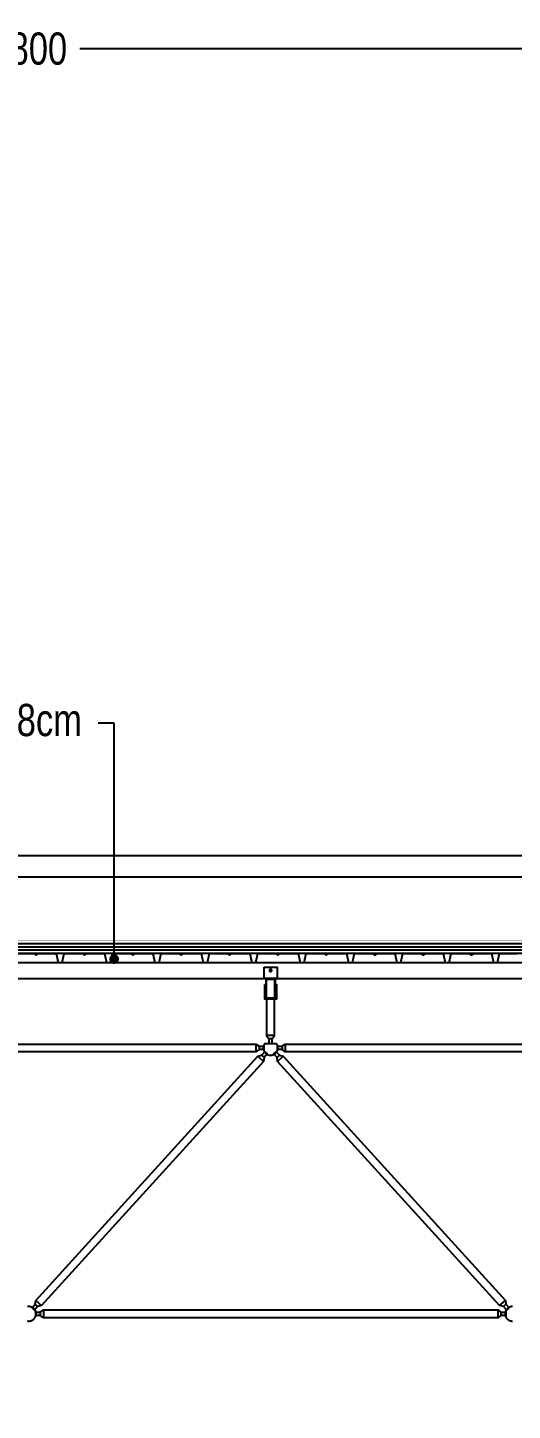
# Model space of a CAD drawing. Header units: centimetres. Extents: x 77182 to 116086, y 20619 to 33555.
# Drawn here: x 107564 to 107865, y 22503 to 23362 of the extents above; entities that cross this region are included whole.
import ezdxf
from ezdxf import colors
from ezdxf.entities.mleader import LeaderData, LeaderLine
from ezdxf.math import Vec2, Vec3

# ---------------------------------------------------------------- set-up
doc = ezdxf.new("R2010")
doc.units = ezdxf.units.CM
doc.header["$LTSCALE"] = 100
for name, color, linetype in [('A-ANNO-DIMS', 187, 'Continuous'), ('A-ELEV-02', 253, 'Continuous'), ('A-ELEV-04', 250, 'Continuous'), ('A-WALL-INSL', 249, 'Continuous'), ('A-WALL-SNWPNL', 200, 'Continuous'), ('S-STEL', 3, 'Continuous')]:
    doc.layers.add(name, color=color, linetype=linetype)
doc.styles.add('Fields_100', font='act_simplex.shx', dxfattribs={"width": 0.8, "height": 20})
doc.linetypes.add('BATTING', pattern='A,0.00254,-2.54,[134,ltypeshp.shx,S=2.54,R=0,X=-2.54,Y=0],-5.08,[134,ltypeshp.shx,S=2.54,R=180,X=2.54,Y=0],-2.54', length=10.16254)
doc.dimstyles.new('FIELDS_100', dxfattribs={"dimscale": 0, "dimtxt": 20, "dimasz": 5, "dimexe": 5, "dimexo": 5, "dimgap": 5, "dimtad": 0, "dimdec": 0, "dimzin": 0, "dimdsep": 46, "dimtxsty": 'Fields_100', "dimblk": 'DOT', "dimcen": 0.09, "dimclrt": 50, "dimadec": 0, "dimazin": 0, "dimtfac": 1, "dimtdec": 0, "dimtix": 1, "dimtofl": 0, "dimtmove": 1, "dimatfit": 3, "dimfxl": 5, "dimfxlon": 1, "dimtolj": 1, "dimtzin": 0, "dimarcsym": 0})

# ---------------------------------------------------------------- blocks, each defined once
blk = doc.blocks.new('_Dot')
at = {"color": 0, "linetype": 'ByBlock', "lineweight": -2}
blk.add_line((-0.5, 0), (-1, 0), dxfattribs=at)
at = {"color": 0, "linetype": 'ByBlock', "const_width": 0.5}
blk.add_lwpolyline([(-0.25, 0, 1), (0.25, 0, 1)], format="xyb", close=True, dxfattribs=at)
blk = doc.blocks.new('*D19')
at = {"layer": 'A-ANNO-DIMS', "color": 0, "lineweight": -2, "transparency": 16777216}
for p, q in [((106664.7, 23343.48), (106664.7, 23353.48)), ((108464.7, 23343.48), (108464.7, 23353.48)), ((106669.7, 23348.48), (107533.03, 23348.48)), ((108459.7, 23348.48), (107596.36, 23348.48))]:
    blk.add_line(p, q, dxfattribs=at)
at = {"layer": 'DEFPOINTS', "color": 0, "transparency": 16777216}
for p in [(108464.7, 23348.48), (106664.7, 22503.48), (108464.7, 22503.48)]:
    blk.add_point(p, dxfattribs=at)
at = {"layer": 'A-ANNO-DIMS', "color": 0, "lineweight": -2, "transparency": 16777216, "xscale": 5, "yscale": 5, "zscale": 5, "rotation": 180}
blk.add_blockref('_Dot', (106664.7, 23348.48), dxfattribs=at)
at = {"layer": 'A-ANNO-DIMS', "color": 0, "lineweight": -2, "transparency": 16777216, "xscale": 5, "yscale": 5, "zscale": 5}
blk.add_blockref('_Dot', (108464.7, 23348.48), dxfattribs=at)
at = {"layer": 'A-ANNO-DIMS', "color": 50, "transparency": 16777216, "insert": (107564.7, 23348.48), "char_height": 20, "attachment_point": 5, "style": 'Fields_100'}
blk.add_mtext('\\A1;1800', dxfattribs=at)

msp = doc.modelspace()

# ---------------------------------------------------------------- linework, layer by layer
at = {"layer": 'A-ELEV-02'}
for points in [[(103019.7, 22781.49), (112087.2, 22781.49)], [(103019.7, 22771.49), (112087.2, 22771.49)], [(107718.7, 22771.49), (107710.7, 22771.49)], [(107711.1, 22765.89), (107711.6, 22765.89)], [(107711.1, 22764.49), (107711.6, 22764.49)], [(107712.28, 22758.69), (107712.28, 22736.09), (107713.7, 22734.09), (107713.7, 22731.09)], [(107715.7, 22731.09), (107715.7, 22734.09), (107717.11, 22736.09), (107717.11, 22758.69)], [(107717.8, 22765.89), (107718.3, 22765.89)], [(107717.8, 22764.49), (107718.3, 22764.49)], [(107717.11, 22736.09), (107712.28, 22736.09)], [(107715.7, 22734.09), (107713.7, 22734.09)], [(107418.8, 22729.39), (107421.8, 22729.39), (107423.8, 22730.8), (107705.6, 22730.8), (107707.6, 22729.39), (107710.6, 22729.39)], [(107710.6, 22727.39), (107707.6, 22727.39), (107705.6, 22725.97), (107423.8, 22725.97), (107421.8, 22727.39), (107418.8, 22727.39)], [(107705.6, 22730.8), (107705.6, 22725.97)], [(107706.79, 22723.28), (107710.36, 22720.03)], [(107707.6, 22729.39), (107707.6, 22727.39)], [(107709.18, 22723.81), (107710.66, 22722.46)], [(107711.1, 22731.09), (107711.01, 22730.97), (107710.93, 22730.84), (107710.85, 22730.71), (107710.77, 22730.58), (107710.7, 22730.45), (107710.63, 22730.31), (107710.56, 22730.17), (107710.51, 22730.02), (107710.45, 22729.88), (107710.43, 22729.8), (107710.4, 22729.73), (107710.38, 22729.65), (107710.36, 22729.57), (107710.34, 22729.5), (107710.32, 22729.42), (107710.3, 22729.34), (107710.28, 22729.26), (107710.27, 22729.19), (107710.26, 22729.11), (107710.24, 22729.03), (107710.23, 22728.95), (107710.22, 22728.87), (107710.22, 22728.79), (107710.21, 22728.71), (107710.2, 22728.63), (107710.2, 22728.55), (107710.2, 22728.47), (107710.2, 22728.39), (107710.2, 22728.31), (107710.2, 22728.23), (107710.2, 22728.15), (107710.21, 22728.07), (107710.21, 22727.99), (107710.22, 22727.92), (107710.23, 22727.84), (107710.24, 22727.76), (107710.25, 22727.68), (107710.28, 22727.53), (107710.31, 22727.37), (107710.35, 22727.22), (107710.39, 22727.07), (107710.44, 22726.93), (107710.49, 22726.79), (107710.55, 22726.65), (107710.61, 22726.51), (107710.67, 22726.37), (107710.74, 22726.24), (107710.81, 22726.11), (107710.89, 22725.98), (107710.98, 22725.86), (107711.07, 22725.73), (107711.16, 22725.61), (107711.26, 22725.49), (107711.36, 22725.37), (107711.47, 22725.25), (107711.52, 22725.2), (107711.58, 22725.14), (107711.64, 22725.09), (107711.69, 22725.04), (107711.75, 22724.98), (107711.81, 22724.93), (107711.88, 22724.88), (107711.94, 22724.83), (107712, 22724.78), (107712.07, 22724.74), (107712.13, 22724.69), (107712.2, 22724.65), (107712.26, 22724.6), (107712.33, 22724.56), (107712.4, 22724.52), (107712.47, 22724.48), (107712.54, 22724.44), (107712.61, 22724.4), (107712.68, 22724.36), (107712.75, 22724.33), (107712.82, 22724.3), (107712.9, 22724.26), (107712.97, 22724.23), (107713.04, 22724.2), (107713.12, 22724.17), (107713.19, 22724.15), (107713.27, 22724.12), (107713.34, 22724.1), (107713.49, 22724.05), (107713.64, 22724.01), (107713.79, 22723.98), (107713.95, 22723.95), (107714.1, 22723.93), (107714.25, 22723.91), (107714.4, 22723.9), (107714.55, 22723.89), (107714.7, 22723.89), (107714.85, 22723.89), (107715, 22723.9), (107715.15, 22723.91), (107715.3, 22723.93), (107715.45, 22723.95), (107715.6, 22723.98), (107715.75, 22724.01), (107715.9, 22724.05), (107716.05, 22724.1), (107716.13, 22724.12), (107716.2, 22724.15), (107716.28, 22724.17), (107716.35, 22724.2), (107716.43, 22724.23), (107716.5, 22724.26), (107716.57, 22724.3), (107716.64, 22724.33), (107716.71, 22724.36), (107716.79, 22724.4), (107716.86, 22724.44), (107716.93, 22724.48), (107716.99, 22724.52), (107717.06, 22724.56), (107717.13, 22724.6), (107717.2, 22724.65), (107717.26, 22724.69), (107717.33, 22724.74), (107717.39, 22724.78), (107717.46, 22724.83), (107717.52, 22724.88), (107717.58, 22724.93), (107717.64, 22724.98), (107717.7, 22725.04), (107717.76, 22725.09), (107717.82, 22725.14), (107717.87, 22725.2), (107717.93, 22725.25), (107718.04, 22725.37), (107718.14, 22725.49), (107718.24, 22725.61), (107718.33, 22725.73), (107718.42, 22725.86), (107718.5, 22725.98), (107718.58, 22726.11), (107718.65, 22726.24), (107718.72, 22726.37), (107718.79, 22726.51), (107718.85, 22726.65), (107718.9, 22726.79), (107718.95, 22726.93), (107719, 22727.07), (107719.04, 22727.22), (107719.08, 22727.37), (107719.11, 22727.53), (107719.14, 22727.68), (107719.15, 22727.76), (107719.16, 22727.84), (107719.17, 22727.92), (107719.18, 22727.99), (107719.19, 22728.07), (107719.19, 22728.15), (107719.19, 22728.23), (107719.2, 22728.31), (107719.2, 22728.39), (107719.2, 22728.47), (107719.19, 22728.55), (107719.19, 22728.63), (107719.19, 22728.71), (107719.18, 22728.79), (107719.17, 22728.87), (107719.16, 22728.95), (107719.15, 22729.03), (107719.14, 22729.11), (107719.13, 22729.19), (107719.11, 22729.26), (107719.09, 22729.34), (107719.08, 22729.42), (107719.06, 22729.5), (107719.04, 22729.57), (107719.02, 22729.65), (107718.99, 22729.73), (107718.97, 22729.8), (107718.94, 22729.88), (107718.89, 22730.02), (107718.83, 22730.17), (107718.77, 22730.31), (107718.7, 22730.45), (107718.63, 22730.58), (107718.55, 22730.71), (107718.47, 22730.84), (107718.38, 22730.97), (107718.3, 22731.09)], [(107710.57, 22726.6), (107713.31, 22724.11)], [(107710.6, 22730.24), (107710.6, 22726.53)], [(107711.1, 22731.09), (107718.3, 22731.09)], [(107716.08, 22724.11), (107718.83, 22726.6)], [(107718.73, 22722.46), (107720.21, 22723.81)], [(107718.8, 22729.39), (107721.8, 22729.39), (107723.8, 22730.8), (108005.6, 22730.8), (108007.6, 22729.39), (108010.6, 22729.39)], [(107718.8, 22730.24), (107718.8, 22726.53)], [(108010.6, 22727.39), (108007.6, 22727.39), (108005.6, 22725.97), (107723.8, 22725.97), (107721.8, 22727.39), (107718.8, 22727.39)], [(107719.03, 22720.03), (107722.61, 22723.28)], [(107721.8, 22729.39), (107721.8, 22727.39)], [(107723.8, 22730.8), (107723.8, 22725.97)], [(107568.73, 22569.31), (107570.21, 22567.97)], [(107569.03, 22571.74), (107572.61, 22568.5)], [(107856.79, 22568.5), (107860.36, 22571.74)], [(107859.18, 22567.97), (107860.66, 22569.31)], [(107563.98, 22558.94), (107564.09, 22558.93), (107564.19, 22558.92), (107564.29, 22558.9), (107564.4, 22558.9), (107564.5, 22558.89), (107564.6, 22558.89), (107564.7, 22558.89), (107564.8, 22558.89), (107564.9, 22558.89), (107565, 22558.9), (107565.1, 22558.9), (107565.2, 22558.92), (107565.31, 22558.93), (107565.41, 22558.94), (107565.52, 22558.96), (107565.62, 22558.98), (107565.73, 22559.01), (107565.83, 22559.03), (107565.94, 22559.06), (107566.04, 22559.09), (107566.15, 22559.13), (107566.25, 22559.16), (107566.35, 22559.2), (107566.46, 22559.25), (107566.56, 22559.29), (107566.66, 22559.34), (107566.76, 22559.39), (107566.86, 22559.44), (107566.96, 22559.5), (107567.06, 22559.56), (107567.16, 22559.62), (107567.26, 22559.68), (107567.35, 22559.75), (107567.44, 22559.82), (107567.53, 22559.89), (107567.62, 22559.97), (107567.71, 22560.04), (107567.8, 22560.12), (107567.88, 22560.2), (107567.96, 22560.29), (107568.04, 22560.37), (107568.12, 22560.46), (107568.19, 22560.55), (107568.26, 22560.64), (107568.33, 22560.73), (107568.4, 22560.83), (107568.46, 22560.92), (107568.53, 22561.02), (107568.58, 22561.12), (107568.64, 22561.22), (107568.69, 22561.32), (107568.75, 22561.42), (107568.79, 22561.52), (107568.84, 22561.63), (107568.88, 22561.73), (107568.92, 22561.83), (107568.96, 22561.94), (107568.99, 22562.04), (107569.02, 22562.15), (107569.05, 22562.25), (107569.08, 22562.36), (107569.1, 22562.46), (107569.12, 22562.57), (107569.14, 22562.67), (107569.16, 22562.78), (107569.17, 22562.88), (107569.18, 22562.98), (107569.19, 22563.08), (107569.19, 22563.19), (107569.2, 22563.29), (107569.2, 22563.39), (107569.2, 22563.49), (107569.19, 22563.59), (107569.19, 22563.69), (107569.18, 22563.79), (107569.17, 22563.89), (107569.16, 22564), (107569.14, 22564.1), (107569.12, 22564.21), (107569.1, 22564.31), (107569.08, 22564.41), (107569.05, 22564.52), (107569.02, 22564.62), (107568.99, 22564.73), (107568.96, 22564.83), (107568.92, 22564.94), (107568.88, 22565.04), (107568.84, 22565.15), (107568.79, 22565.25), (107568.75, 22565.35), (107568.69, 22565.45), (107568.64, 22565.55), (107568.58, 22565.65), (107568.53, 22565.75), (107568.46, 22565.85), (107568.4, 22565.94), (107568.33, 22566.04), (107568.26, 22566.13), (107568.19, 22566.22), (107568.12, 22566.31), (107568.04, 22566.4), (107567.96, 22566.49), (107567.88, 22566.57), (107567.8, 22566.65), (107567.71, 22566.73), (107567.62, 22566.81), (107567.53, 22566.88), (107567.44, 22566.95), (107567.35, 22567.02), (107567.26, 22567.09), (107567.16, 22567.15), (107567.06, 22567.21), (107566.96, 22567.27), (107566.86, 22567.33), (107566.76, 22567.38), (107566.66, 22567.43), (107566.56, 22567.48), (107566.46, 22567.53), (107566.35, 22567.57), (107566.25, 22567.61), (107566.15, 22567.65), (107566.04, 22567.68), (107565.94, 22567.71), (107565.83, 22567.74), (107565.73, 22567.77), (107565.62, 22567.79), (107565.52, 22567.81), (107565.41, 22567.83), (107565.31, 22567.84), (107565.2, 22567.86), (107565.1, 22567.87), (107565, 22567.88), (107564.9, 22567.88), (107564.8, 22567.89), (107564.7, 22567.89), (107564.6, 22567.89), (107564.5, 22567.88), (107564.4, 22567.88), (107564.29, 22567.87), (107564.19, 22567.86), (107564.09, 22567.84), (107563.98, 22567.83)], [(107566.08, 22567.67), (107568.83, 22565.17)], [(107568.8, 22564.39), (107571.8, 22564.39), (107573.8, 22565.8), (107855.6, 22565.8), (107857.6, 22564.39), (107860.6, 22564.39)], [(107568.8, 22565.24), (107568.8, 22561.53)], [(107860.6, 22562.39), (107857.6, 22562.39), (107855.6, 22560.97), (107573.8, 22560.97), (107571.8, 22562.39), (107568.8, 22562.39)], [(107571.8, 22564.39), (107571.8, 22562.39)], [(107573.8, 22565.8), (107573.8, 22560.97)], [(107855.6, 22565.8), (107855.6, 22560.97)], [(107857.6, 22564.39), (107857.6, 22562.39)], [(107864.8, 22567.89), (107864.7, 22567.89), (107864.6, 22567.89), (107864.5, 22567.88), (107864.4, 22567.88), (107864.29, 22567.87), (107864.19, 22567.86), (107864.09, 22567.84), (107863.98, 22567.83), (107863.88, 22567.81), (107863.77, 22567.79), (107863.67, 22567.77), (107863.56, 22567.74), (107863.46, 22567.71), (107863.35, 22567.68), (107863.25, 22567.65), (107863.15, 22567.61), (107863.04, 22567.57), (107862.94, 22567.53), (107862.83, 22567.48), (107862.73, 22567.43), (107862.63, 22567.38), (107862.53, 22567.33), (107862.43, 22567.27), (107862.33, 22567.21), (107862.24, 22567.15), (107862.14, 22567.09), (107862.04, 22567.02), (107861.95, 22566.95), (107861.86, 22566.88), (107861.77, 22566.81), (107861.68, 22566.73), (107861.6, 22566.65), (107861.52, 22566.57), (107861.43, 22566.49), (107861.36, 22566.4), (107861.28, 22566.31), (107861.2, 22566.22), (107861.13, 22566.13), (107861.06, 22566.04), (107861, 22565.94), (107860.93, 22565.85), (107860.87, 22565.75), (107860.81, 22565.65), (107860.75, 22565.55), (107860.7, 22565.45), (107860.65, 22565.35), (107860.6, 22565.25), (107860.56, 22565.15), (107860.51, 22565.04), (107860.47, 22564.94), (107860.44, 22564.83), (107860.4, 22564.73), (107860.37, 22564.62), (107860.34, 22564.52), (107860.32, 22564.41), (107860.29, 22564.31), (107860.27, 22564.21), (107860.25, 22564.1), (107860.24, 22564), (107860.23, 22563.89), (107860.22, 22563.79), (107860.21, 22563.69), (107860.2, 22563.59), (107860.2, 22563.49), (107860.2, 22563.39), (107860.2, 22563.29), (107860.2, 22563.19), (107860.21, 22563.08), (107860.22, 22562.98), (107860.23, 22562.88), (107860.24, 22562.78), (107860.25, 22562.67), (107860.27, 22562.57), (107860.29, 22562.46), (107860.32, 22562.36), (107860.34, 22562.25), (107860.37, 22562.15), (107860.4, 22562.04), (107860.44, 22561.94), (107860.47, 22561.83), (107860.51, 22561.73), (107860.56, 22561.63), (107860.6, 22561.52), (107860.65, 22561.42), (107860.7, 22561.32), (107860.75, 22561.22), (107860.81, 22561.12), (107860.87, 22561.02), (107860.93, 22560.92), (107861, 22560.83), (107861.06, 22560.73), (107861.13, 22560.64), (107861.2, 22560.55), (107861.28, 22560.46), (107861.36, 22560.37), (107861.43, 22560.29), (107861.52, 22560.2), (107861.6, 22560.12), (107861.68, 22560.04), (107861.77, 22559.97), (107861.86, 22559.89), (107861.95, 22559.82), (107862.04, 22559.75), (107862.14, 22559.68), (107862.24, 22559.62), (107862.33, 22559.56), (107862.43, 22559.5), (107862.53, 22559.44), (107862.63, 22559.39), (107862.73, 22559.34), (107862.83, 22559.29), (107862.94, 22559.25), (107863.04, 22559.2), (107863.15, 22559.16), (107863.25, 22559.13), (107863.35, 22559.09), (107863.46, 22559.06), (107863.56, 22559.03), (107863.67, 22559.01), (107863.77, 22558.98), (107863.88, 22558.96), (107863.98, 22558.94), (107864.09, 22558.93), (107864.19, 22558.92), (107864.29, 22558.9), (107864.4, 22558.9), (107864.5, 22558.89), (107864.6, 22558.89), (107864.7, 22558.89), (107864.8, 22558.89)], [(107860.57, 22565.17), (107863.31, 22567.67)], [(107860.6, 22565.24), (107860.6, 22561.53)]]:
    msp.add_lwpolyline(points, dxfattribs=at)
for points in [[(107710.7, 22778.49), (107718.7, 22778.49), (107718.7, 22771.19), (107710.7, 22771.19)], [(107715.4, 22776.49), (107715.4, 22776.5), (107715.4, 22776.52), (107715.4, 22776.53), (107715.39, 22776.55), (107715.39, 22776.57), (107715.39, 22776.58), (107715.39, 22776.6), (107715.39, 22776.61), (107715.38, 22776.63), (107715.38, 22776.65), (107715.37, 22776.66), (107715.37, 22776.68), (107715.37, 22776.7), (107715.36, 22776.71), (107715.35, 22776.73), (107715.35, 22776.74), (107715.34, 22776.76), (107715.33, 22776.78), (107715.33, 22776.79), (107715.32, 22776.81), (107715.31, 22776.82), (107715.3, 22776.84), (107715.29, 22776.85), (107715.28, 22776.87), (107715.27, 22776.88), (107715.26, 22776.9), (107715.25, 22776.91), (107715.24, 22776.93), (107715.23, 22776.94), (107715.22, 22776.96), (107715.21, 22776.97), (107715.19, 22776.98), (107715.18, 22776.99), (107715.17, 22777.01), (107715.15, 22777.02), (107715.14, 22777.03), (107715.12, 22777.04), (107715.11, 22777.05), (107715.1, 22777.06), (107715.08, 22777.07), (107715.07, 22777.08), (107715.05, 22777.09), (107715.03, 22777.1), (107715.02, 22777.11), (107715, 22777.12), (107714.99, 22777.12), (107714.97, 22777.13), (107714.96, 22777.14), (107714.94, 22777.14), (107714.92, 22777.15), (107714.91, 22777.15), (107714.89, 22777.16), (107714.87, 22777.16), (107714.86, 22777.17), (107714.84, 22777.17), (107714.82, 22777.17), (107714.81, 22777.18), (107714.79, 22777.18), (107714.78, 22777.18), (107714.76, 22777.18), (107714.74, 22777.19), (107714.73, 22777.19), (107714.71, 22777.19), (107714.7, 22777.19), (107714.68, 22777.19), (107714.67, 22777.19), (107714.65, 22777.19), (107714.63, 22777.18), (107714.62, 22777.18), (107714.6, 22777.18), (107714.59, 22777.18), (107714.57, 22777.17), (107714.55, 22777.17), (107714.54, 22777.17), (107714.52, 22777.16), (107714.5, 22777.16), (107714.49, 22777.15), (107714.47, 22777.15), (107714.46, 22777.14), (107714.44, 22777.14), (107714.42, 22777.13), (107714.41, 22777.12), (107714.39, 22777.12), (107714.38, 22777.11), (107714.36, 22777.1), (107714.34, 22777.09), (107714.33, 22777.08), (107714.31, 22777.07), (107714.3, 22777.06), (107714.28, 22777.05), (107714.27, 22777.04), (107714.26, 22777.03), (107714.24, 22777.02), (107714.23, 22777.01), (107714.22, 22776.99), (107714.2, 22776.98), (107714.19, 22776.97), (107714.18, 22776.96), (107714.17, 22776.94), (107714.15, 22776.93), (107714.14, 22776.91), (107714.13, 22776.9), (107714.12, 22776.88), (107714.11, 22776.87), (107714.1, 22776.85), (107714.09, 22776.84), (107714.08, 22776.82), (107714.08, 22776.81), (107714.07, 22776.79), (107714.06, 22776.78), (107714.05, 22776.76), (107714.05, 22776.74), (107714.04, 22776.73), (107714.03, 22776.71), (107714.03, 22776.7), (107714.02, 22776.68), (107714.02, 22776.66), (107714.02, 22776.65), (107714.01, 22776.63), (107714.01, 22776.61), (107714.01, 22776.6), (107714, 22776.58), (107714, 22776.57), (107714, 22776.55), (107714, 22776.53), (107714, 22776.52), (107714, 22776.5), (107714, 22776.49), (107714, 22776.47), (107714, 22776.46), (107714, 22776.44), (107714, 22776.42), (107714, 22776.41), (107714, 22776.39), (107714.01, 22776.38), (107714.01, 22776.36), (107714.01, 22776.34), (107714.02, 22776.33), (107714.02, 22776.31), (107714.02, 22776.29), (107714.03, 22776.28), (107714.03, 22776.26), (107714.04, 22776.25), (107714.05, 22776.23), (107714.05, 22776.21), (107714.06, 22776.2), (107714.07, 22776.18), (107714.08, 22776.17), (107714.08, 22776.15), (107714.09, 22776.13), (107714.1, 22776.12), (107714.11, 22776.1), (107714.12, 22776.09), (107714.13, 22776.07), (107714.14, 22776.06), (107714.15, 22776.05), (107714.17, 22776.03), (107714.18, 22776.02), (107714.19, 22776), (107714.2, 22775.99), (107714.22, 22775.98), (107714.23, 22775.97), (107714.24, 22775.95), (107714.26, 22775.94), (107714.27, 22775.93), (107714.28, 22775.92), (107714.3, 22775.91), (107714.31, 22775.9), (107714.33, 22775.89), (107714.34, 22775.88), (107714.36, 22775.87), (107714.38, 22775.86), (107714.39, 22775.86), (107714.41, 22775.85), (107714.42, 22775.84), (107714.44, 22775.84), (107714.46, 22775.83), (107714.47, 22775.82), (107714.49, 22775.82), (107714.5, 22775.81), (107714.52, 22775.81), (107714.54, 22775.81), (107714.55, 22775.8), (107714.57, 22775.8), (107714.59, 22775.8), (107714.6, 22775.79), (107714.62, 22775.79), (107714.63, 22775.79), (107714.65, 22775.79), (107714.67, 22775.79), (107714.68, 22775.79), (107714.7, 22775.79), (107714.71, 22775.79), (107714.73, 22775.79), (107714.74, 22775.79), (107714.76, 22775.79), (107714.78, 22775.79), (107714.79, 22775.79), (107714.81, 22775.8), (107714.82, 22775.8), (107714.84, 22775.8), (107714.86, 22775.81), (107714.87, 22775.81), (107714.89, 22775.81), (107714.91, 22775.82), (107714.92, 22775.82), (107714.94, 22775.83), (107714.96, 22775.84), (107714.97, 22775.84), (107714.99, 22775.85), (107715, 22775.86), (107715.02, 22775.86), (107715.03, 22775.87), (107715.05, 22775.88), (107715.07, 22775.89), (107715.08, 22775.9), (107715.1, 22775.91), (107715.11, 22775.92), (107715.12, 22775.93), (107715.14, 22775.94), (107715.15, 22775.95), (107715.17, 22775.97), (107715.18, 22775.98), (107715.19, 22775.99), (107715.21, 22776), (107715.22, 22776.02), (107715.23, 22776.03), (107715.24, 22776.05), (107715.25, 22776.06), (107715.26, 22776.07), (107715.27, 22776.09), (107715.28, 22776.1), (107715.29, 22776.12), (107715.3, 22776.13), (107715.31, 22776.15), (107715.32, 22776.17), (107715.33, 22776.18), (107715.33, 22776.2), (107715.34, 22776.21), (107715.35, 22776.23), (107715.35, 22776.25), (107715.36, 22776.26), (107715.37, 22776.28), (107715.37, 22776.29), (107715.37, 22776.31), (107715.38, 22776.33), (107715.38, 22776.34), (107715.39, 22776.36), (107715.39, 22776.38), (107715.39, 22776.39), (107715.39, 22776.41), (107715.39, 22776.42), (107715.4, 22776.44), (107715.4, 22776.46), (107715.4, 22776.47)], [(107711.1, 22767.69), (107711.6, 22767.69), (107711.6, 22759.19), (107717.8, 22759.19), (107717.8, 22767.69), (107718.3, 22767.69), (107718.3, 22758.69), (107711.1, 22758.69)], [(107566.72, 22567.09), (107568.73, 22569.31), (107569.03, 22571.74), (107706.79, 22723.28), (107709.18, 22723.81), (107711.2, 22726.03), (107712.68, 22724.68), (107710.66, 22722.46), (107710.36, 22720.03), (107572.61, 22568.5), (107570.21, 22567.97), (107568.2, 22565.75)], [(107861.2, 22565.75), (107859.18, 22567.97), (107856.79, 22568.5), (107719.03, 22720.03), (107718.73, 22722.46), (107716.72, 22724.68), (107718.2, 22726.03), (107720.21, 22723.81), (107722.61, 22723.28), (107860.36, 22571.74), (107860.66, 22569.31), (107862.68, 22567.09)]]:
    msp.add_lwpolyline(points, close=True, dxfattribs=at)
at = {"layer": 'A-ELEV-04'}
for p, q in [((112125.24, 22847.63), (92209.45, 22847.63)), ((94028.29, 22834.5), (112086.65, 22834.5))]:
    msp.add_line(p, q, dxfattribs=at)
at = {"layer": 'A-WALL-INSL', "ltscale": 0.002, "const_width": 0.2}
msp.add_lwpolyline([(112094.7, 22794.99), (94022.2, 22794.99)], dxfattribs=at)
at = {"layer": 'A-WALL-INSL', "linetype": 'BATTING', "ltscale": 0.002}
for points in [[(112094.7, 22792.99), (94022.2, 22792.99)], [(112094.7, 22788.99), (94022.2, 22788.99)]]:
    msp.add_lwpolyline(points, dxfattribs=at)
at = {"layer": 'A-WALL-INSL', "ltscale": 0.002}
for points in [[(112094.7, 22790.99), (94022.2, 22790.99)], [(112094.7, 22786.99), (94022.2, 22786.99)]]:
    msp.add_lwpolyline(points, dxfattribs=at)
at = {"layer": 'A-WALL-SNWPNL', "ltscale": 100}
for points in [[(107556.74, 22786.99), (107567.74, 22786.99), (107569.24, 22785.99), (107570.74, 22786.99), (107581.74, 22786.99), (107582.99, 22781.49), (107585.49, 22781.49), (107586.74, 22786.99), (107597.74, 22786.99), (107599.24, 22785.99), (107600.74, 22786.99), (107611.74, 22786.99), (107612.99, 22781.49), (107615.49, 22781.49), (107615.93, 22783.44)], [(107612.54, 22783.44), (107612.99, 22781.49), (107615.49, 22781.49), (107616.74, 22786.99), (107627.74, 22786.99), (107629.24, 22785.99), (107630.74, 22786.99), (107641.74, 22786.99), (107642.99, 22781.49), (107645.49, 22781.49), (107646.74, 22786.99), (107657.74, 22786.99), (107659.24, 22785.99), (107660.74, 22786.99), (107671.74, 22786.99), (107672.99, 22781.49), (107675.49, 22781.49), (107676.74, 22786.99), (107687.74, 22786.99), (107689.24, 22785.99), (107690.74, 22786.99), (107701.74, 22786.99), (107702.99, 22781.49), (107705.49, 22781.49), (107705.93, 22783.44)], [(107702.54, 22783.44), (107702.99, 22781.49), (107705.49, 22781.49), (107706.74, 22786.99), (107717.74, 22786.99), (107719.24, 22785.99), (107720.74, 22786.99), (107731.74, 22786.99), (107732.99, 22781.49), (107735.49, 22781.49), (107736.74, 22786.99), (107747.74, 22786.99), (107749.24, 22785.99), (107750.74, 22786.99), (107761.74, 22786.99), (107762.99, 22781.49), (107765.49, 22781.49), (107766.74, 22786.99), (107777.74, 22786.99), (107779.24, 22785.99), (107780.74, 22786.99), (107791.74, 22786.99), (107792.99, 22781.49), (107795.49, 22781.49), (107795.93, 22783.44)], [(107792.54, 22783.44), (107792.99, 22781.49), (107795.49, 22781.49), (107796.74, 22786.99), (107807.74, 22786.99), (107809.24, 22785.99), (107810.74, 22786.99), (107821.74, 22786.99), (107822.99, 22781.49), (107825.49, 22781.49), (107826.74, 22786.99), (107837.74, 22786.99), (107839.24, 22785.99), (107840.74, 22786.99), (107851.74, 22786.99), (107852.99, 22781.49), (107855.49, 22781.49), (107856.74, 22786.99), (107867.74, 22786.99)]]:
    msp.add_lwpolyline(points, dxfattribs=at)
at = {"layer": 'S-STEL'}
msp.add_lwpolyline([(107717.7, 22759.19), (107717.7, 22771.19), (107711.7, 22771.19), (107711.7, 22759.19)], dxfattribs=at)
msp.add_lwpolyline([(107717.4, 22770.89), (107712, 22770.89), (107712, 22759.49), (107717.4, 22759.49)], close=True, dxfattribs=at)

# ---------------------------------------------------------------- dimensions: what is measured, and where the dimension line sits
at = {"layer": 'A-ANNO-DIMS'}
dim = msp.add_linear_dim(base=(108464.7, 23348.48), p1=(106664.7, 22503.48), p2=(108464.7, 22503.48), dimstyle='FIELDS_100', override={"dimscale": 1}, dxfattribs=at)
dim.commit()
dim.dimension.update_dxf_attribs({"geometry": '*D19', "text_midpoint": (107564.7, 23348.48)})

# ---------------------------------------------------------------- leaders
ml = msp.add_multileader_mtext('Standard', dxfattribs=at)
ml.set_content('PVC MEMBRAN + PIR SANDWICH ÇATI PANELİ 8cm', color=50, style='Fields_100')
ml.set_leader_properties(color=256)
ml.set_arrow_properties(name='DOT')
ml.build(insert=Vec2(0, 0))
ml.multileader.update_dxf_attribs({"dogleg_length": 10, "arrow_head_size": 6})
ctx = ml.context
ctx.base_point, ctx.char_height, ctx.arrow_head_size, ctx.landing_gap_size, ctx.plane_origin = Vec3(106969.51, 22930.01), 20, 6, 10, Vec3(108072.28, 22885.27)
ctx.text_align_type = 2
notes = []
notes.append((ctx, [(0, (1, 1, 0), (107617.65, 22930.01), (-1, 0), 10, [(0, [(107617.65, 22783.54)], 0, [])])]))
ctx.mtext.insert, ctx.mtext.alignment, ctx.mtext.flow_direction = Vec3(107597.65, 22941.91), 3, 5
for ctx, leaders in notes:
    for number, flags, end, landing, length, lines in leaders:
        leader = LeaderData()
        leader.index, (leader.has_last_leader_line, leader.has_dogleg_vector, leader.attachment_direction) = number, flags
        leader.last_leader_point, leader.dogleg_vector, leader.dogleg_length = Vec3(end), Vec3(landing), length
        for number, points, colour, breaks in lines:
            line = LeaderLine()
            line.index, line.vertices, line.color, line.breaks = number, Vec3.list(points), colors.encode_raw_color(colour), breaks
            leader.lines.append(line)
        ctx.leaders.append(leader)

doc.saveas('drawing.dxf')
